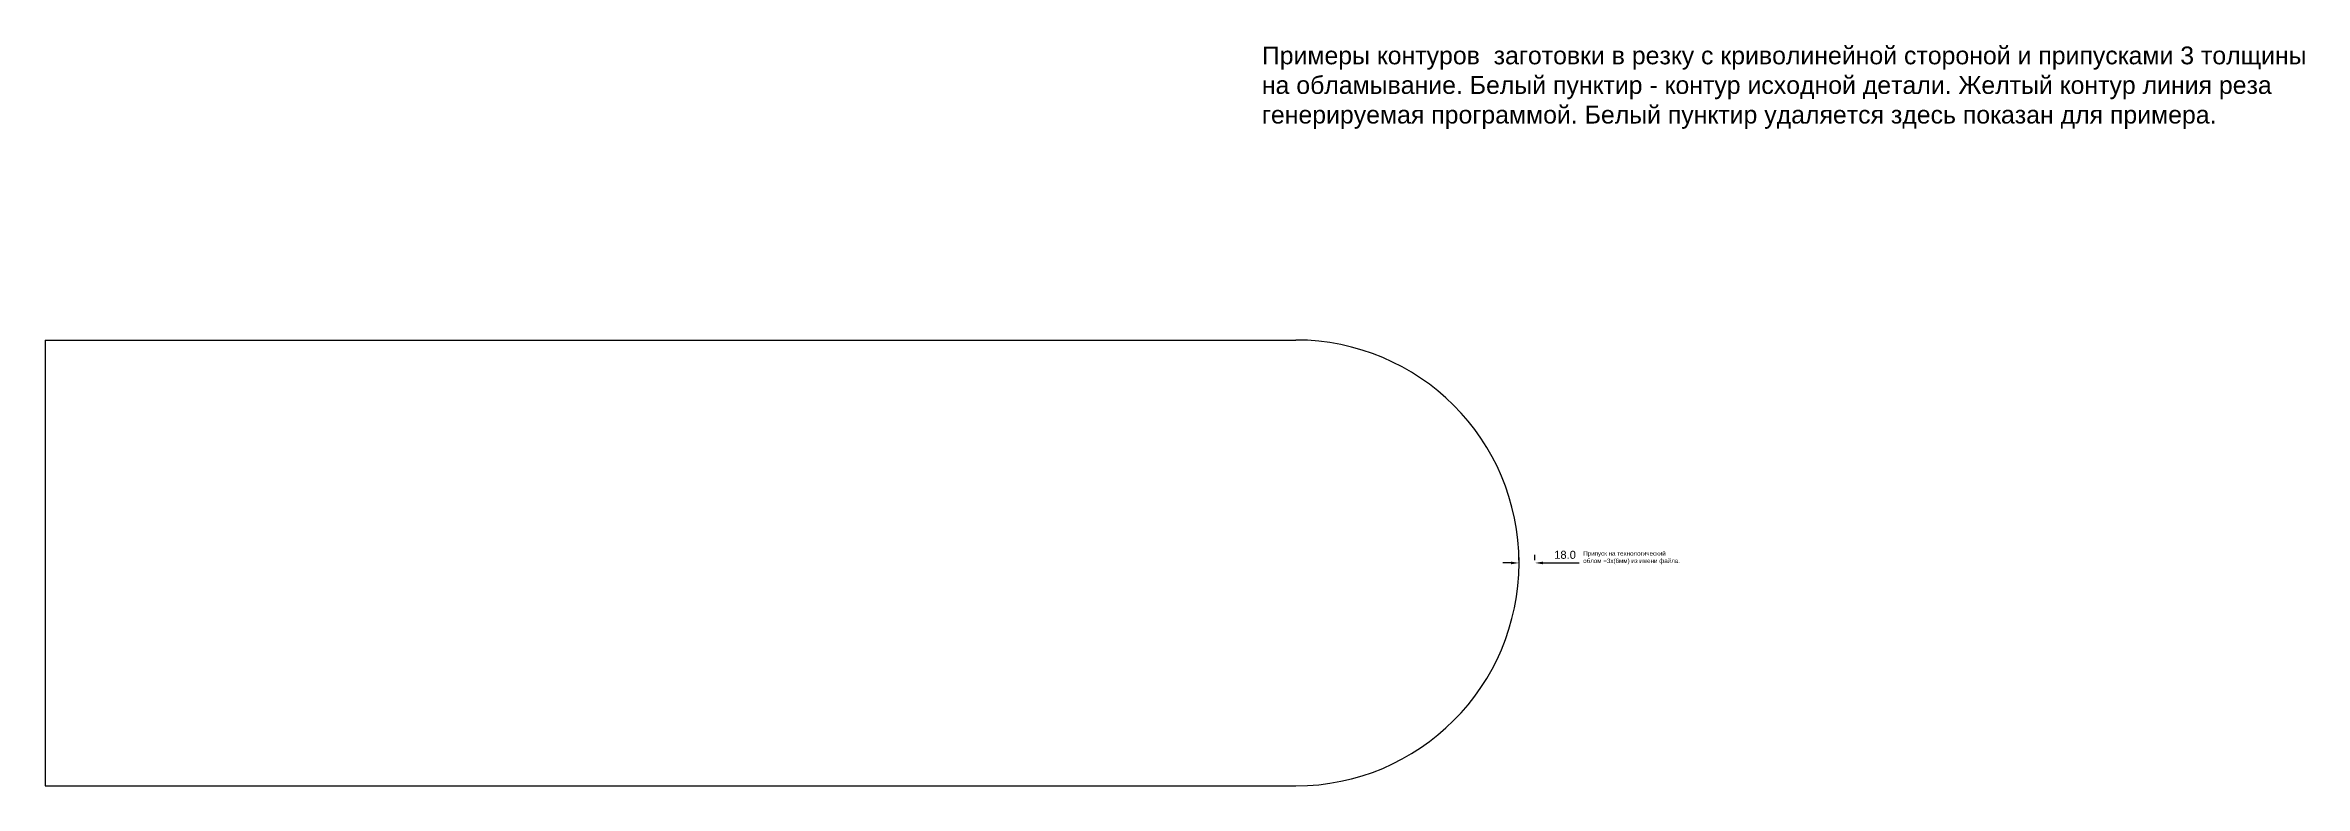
# Model space of a CAD drawing. Header units: inches. Extents: x 1393 to 5342, y 494 to 1346.
# Drawn here: x 1393 to 3935, y 512 to 1346 of the extents above; entities that cross this region are included whole.
import ezdxf

# ---------------------------------------------------------------- set-up
doc = ezdxf.new("R2010")
doc.units = ezdxf.units.IN
doc.layers.get('0').update_dxf_attribs({"lineweight": 25})
doc.styles.get("Standard").update_dxf_attribs({"font": 'Arial.ttf'})
doc.dimstyles.get("Standard").update_dxf_attribs({"dimscale": 50, "dimtxt": 0.18, "dimasz": 0.18, "dimexe": 0.18, "dimexo": 0.0625, "dimgap": 0.09, "dimtad": 1, "dimdec": 1, "dimzin": 0, "dimdsep": 46, "dimtxsty": 'Standard', "dimcen": 0.09, "dimadec": 1, "dimazin": 0, "dimtfac": 1, "dimtdec": 1, "dimtofl": 0, "dimtmove": 0, "dimatfit": 3, "dimfxl": 1, "dimtolj": 1, "dimtzin": 0, "dimarcsym": 0})

# ---------------------------------------------------------------- blocks, each defined once
blk = doc.blocks.new('*D35')
at = {"color": 0, "lineweight": -2, "ltscale": 4, "transparency": 16777216}
for p, q in [((3042.1, 763), (3033.1, 763)), ((3051.1, 766.1), (3051.1, 772)), ((3069.1, 766.1), (3069.1, 772)), ((3078.1, 763), (3118.6, 763))]:
    blk.add_line(p, q, dxfattribs=at)
at = {"color": 0, "ltscale": 4, "transparency": 16777216}
for points in [[(3042.1, 764.5), (3042.1, 761.5), (3051.1, 763)], [(3078.1, 764.5), (3078.1, 761.5), (3069.1, 763)]]:
    blk.add_solid(points, dxfattribs=at)
at = {"layer": 'Defpoints', "color": 0, "ltscale": 4, "transparency": 16777216}
for p in [(3051.1, 763), (3069.1, 763), (3069.1, 763)]:
    blk.add_point(p, dxfattribs=at)
at = {"color": 0, "ltscale": 4, "transparency": 16777216, "insert": (3102.9, 772.1), "char_height": 9, "attachment_point": 5}
blk.add_mtext('\\A1;18.0', dxfattribs=at)

msp = doc.modelspace()

# ---------------------------------------------------------------- linework, layer by layer
for p, q in [((1393.38, 1013.98), (2800.13, 1013.98)), ((1393.38, 1013.98), (1393.38, 511.98)), ((1393.38, 511.98), (2800.13, 511.98))]:
    msp.add_line(p, q)
msp.add_arc((2800.13, 762.98), 251, 270, 90)

# ---------------------------------------------------------------- texts
at = {"ltscale": 4, "attachment_point": 1}
for s, width, insert, char_height in [('{\\fArial|b0|i0|c204|p34;Примеры контуров  заготовки в резку с криволинейной стороной и припусками 3 толщины на обламывание. Белый пунктир - контур исходной детали. Желтый контур линия реза генерируемая программой. Белый пунктир удаляется здесь показан для примера.}', 1197.0382, (2761.87, 1344.46), 20), ('{\\fArial|b0|i0|c204|p34;Припуск на технологический облом =3х(6мм) из имени файла.}', 114.6839, (3123.36, 776.2), 5)]:
    msp.add_mtext_dynamic_manual_height_columns(s, width=width, gutter_width=1, heights=[0], dxfattribs=dict(at, insert=insert, char_height=char_height))

# ---------------------------------------------------------------- dimensions: what is measured, and where the dimension line sits
at = {"ltscale": 4}
dim = msp.add_aligned_dim(p1=(3051.13, 762.98), p2=(3069.13, 762.98), distance=0, dimstyle='Standard', dxfattribs=at)
dim.commit()
dim.dimension.update_dxf_attribs({"geometry": '*D35', "text_midpoint": (3102.88, 772.08)})

doc.saveas('drawing.dxf')
